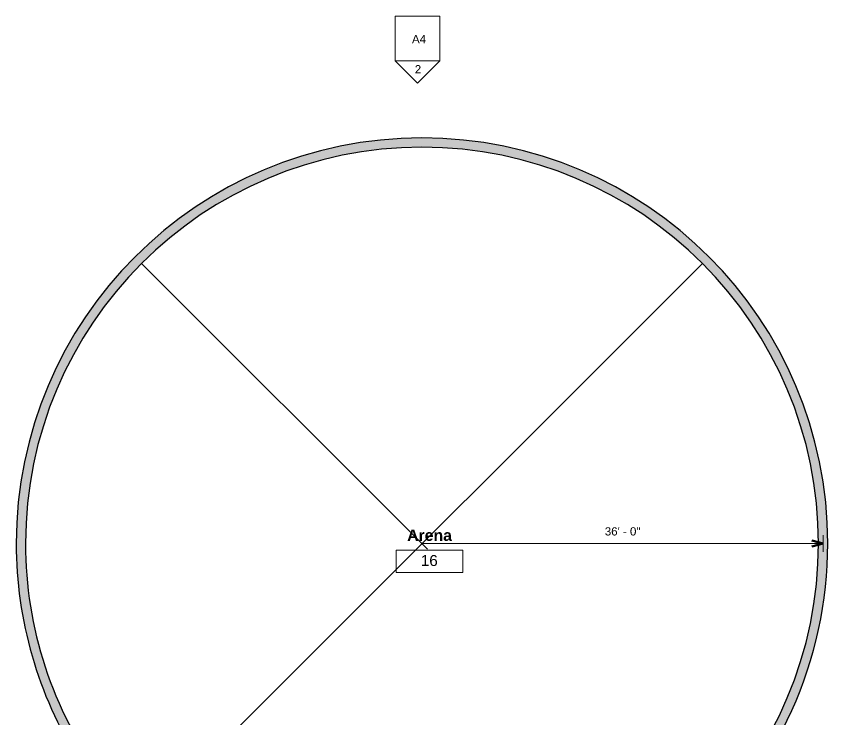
# Model space of a CAD drawing. Header units: inches. Extents: x -870 to 733, y -1250 to 961.
# Drawn here: x -431 to 443, y 204 to 961 of the extents above; entities that cross this region are included whole.
import ezdxf

# ---------------------------------------------------------------- set-up
doc = ezdxf.new("R2010")
doc.units = ezdxf.units.IN
doc.header["$MEASUREMENT"] = 0
for name, color, linetype, lineweight in [('A-ANNO-DIMS', 211, 'Continuous', 9), ('A-ANNO-DIMS-96', 211, 'Continuous', 9), ('A-AREA-IDEN', 2, 'Continuous', 9), ('A-DETL', 90, 'Continuous', 9), ('A-WALL', 113, 'Continuous', 13), ('A-WALL-PATT', 111, 'Continuous', 13), ('G-ANNO-SYMB', 111, 'Continuous', 9)]:
    doc.layers.add(name, color=color, linetype=linetype, lineweight=lineweight)
doc.styles.add('Arial', font='arial.ttf', dxfattribs={"height": 8.851796})
doc.styles.add('Arial_1', font='arial.ttf', dxfattribs={"height": 11.802395})
doc.styles.add('Arial_B', font='arialbd.ttf', dxfattribs={"height": 12.177074})
doc.dimstyles.new('Arrow_-_3_32__Arial', dxfattribs={"dimscale": 12, "dimtxt": 9, "dimasz": 1, "dimexe": 0.75, "dimexo": 0, "dimgap": 0.5, "dimtad": 1, "dimjust": 3, "dimdec": 5, "dimrnd": 0.03125, "dimzin": 1, "dimdsep": 46, "dimlunit": 4, "dimtxsty": 'Arial', "dimblk1": 'OPEN30', "dimblk2": 'OPEN30', "dimsah": 1, "dimcen": 0.09, "dimazin": 0, "dimtfac": 1, "dimtdec": 4, "dimtix": 1, "dimtmove": 0, "dimatfit": 2, "dimfxl": 1, "dimtvp": 1, "dimtfill": 1, "dimfrac": 2, "dimtolj": 1, "dimtzin": 0, "dimarcsym": 2})

# ---------------------------------------------------------------- blocks, each defined once
blk = doc.blocks.new('Elevation - Detail Number-164347-Level 1')
at = {"layer": 'G-ANNO-SYMB'}
for p, q in [((-0.25, -0.25), (-0.25, 0.25)), ((-0.25, 0.25), (0.25, 0.25)), ((0.25, 0.25), (0.25, -0.25)), ((0.25, -0.25), (-0.25, -0.25))]:
    blk.add_line(p, q, dxfattribs=at)
blk = doc.blocks.new('Elevation - Detail Number-164074-Level 1')
at = {"layer": 'G-ANNO-SYMB'}
for p, q in [((0, 0.25), (-0.25, 0)), ((0.25, 0), (0, 0.25)), ((-0.25, 0), (0.25, 0))]:
    blk.add_line(p, q, dxfattribs=at)
blk = doc.blocks.new('Room Tag - Room Tag-60376-Level 1')
at = {"layer": 'A-AREA-IDEN'}
for p, q in [((-0.375, -0.0625), (-0.375, -0.3125)), ((-0.375, -0.0625), (0.375, -0.0625)), ((0.375, -0.0625), (0.375, -0.3125)), ((-0.375, -0.3125), (0.375, -0.3125))]:
    blk.add_line(p, q, dxfattribs=at)
blk = doc.blocks.new('DIMBLOCK1-Level 1')
at = {"layer": 'A-ANNO-DIMS-96'}
for p, q in [((11.93, 398.96), (-0.07, 386.95)), ((11.93, 386.96), (-0.07, 398.95)), ((5.93, 392.95), (437.93, 393.19))]:
    blk.add_line(p, q, dxfattribs=at)
at = {"layer": 'A-ANNO-DIMS-96', "lineweight": 50}
for q in [(425.93, 396.4), (425.93, 389.97)]:
    blk.add_line((437.93, 393.19), q, dxfattribs=at)
at = {"layer": 'A-ANNO-DIMS-96'}
blk.add_arc((5.93, 392.95), 432, 358.83724, 1.22456, dxfattribs=at)
at = {"layer": 'A-ANNO-DIMS-96', "color": 0, "insert": (202.81, 410.54), "char_height": 8.852, "width": 45.8585, "attachment_point": 1, "rotation": 0.0309, "line_spacing_factor": 0.938532, "style": 'Arial', "bg_fill": 3, "box_fill_scale": 1.25, "bg_fill_color": 0, "bg_fill_transparency": 0}
blk.add_mtext('36\' - 0"', dxfattribs=at)
blk = doc.blocks.new('_Open30')
at = {"color": 0, "linetype": 'ByBlock', "lineweight": -2}
for p, q in [((-1, 0.268), (0, 0)), ((0, 0), (-1, -0.268)), ((0, 0), (-1, 0))]:
    blk.add_line(p, q, dxfattribs=at)

msp = doc.modelspace()

# ---------------------------------------------------------------- hatches: boundary and pattern name
at = {"layer": 'A-WALL-PATT'}
for points in [[(-421.069696, 392.954539), (-420.820765, 407.532792), (-420.074261, 422.094047), (-418.831054, 436.621327), (-417.092595, 451.097694), (-414.86091, 465.506268), (-412.138602, 479.830251), (-408.928844, 494.05294), (-405.235379, 508.157753), (-401.062513, 522.128244), (-396.415111, 535.948124), (-391.298593, 549.60128), (-385.718924, 563.071793), (-379.682609, 576.343957), (-373.196687, 589.402297), (-366.26872, 602.231588), (-358.906786, 614.816871), (-351.119467, 627.143473), (-342.915845, 639.197021), (-334.305484, 650.963461), (-325.298423, 662.429074), (-315.905164, 673.580492), (-306.13666, 684.404712), (-296.004299, 694.889115), (-285.519897, 705.021476), (-274.695676, 714.78998), (-263.544258, 724.183239), (-252.078645, 733.1903), (-240.312205, 741.800661), (-228.258657, 750.004283), (-215.932055, 757.791601), (-202.616126, 765.548094), (-190.517482, 772.081503), (-177.459141, 778.567425), (-164.186977, 784.60374), (-150.716464, 790.183409), (-137.063308, 795.299927), (-123.243428, 799.947329), (-109.272937, 804.120195), (-95.168124, 807.81366), (-80.830345, 811.045291), (-66.621453, 813.745726), (-52.212878, 815.977411), (-37.736512, 817.71587), (-23.209231, 818.959076), (-8.647976, 819.70558), (5.930277, 819.954512), (20.50853, 819.70558), (35.069786, 818.959076), (49.597066, 817.71587), (64.073433, 815.977411), (78.482007, 813.745726), (92.805989, 811.023418), (107.028679, 807.81366), (121.133491, 804.120195), (135.103982, 799.947329), (148.923863, 795.299927), (162.577019, 790.183409), (176.047532, 784.60374), (189.319696, 778.567425), (202.378036, 772.081503), (215.207327, 765.153536), (227.79261, 757.791601), (240.119212, 750.004283), (252.172759, 741.800661), (263.939199, 733.1903), (275.404813, 724.183239), (286.556231, 714.78998), (297.380451, 705.021476), (307.864854, 694.889115), (317.997215, 684.404712), (327.765719, 673.580492), (337.158978, 662.429074), (346.166039, 650.963461), (354.7764, 639.197021), (362.980022, 627.143473), (370.76734, 614.816871), (378.129275, 602.231588), (385.057242, 589.402297), (391.543164, 576.343957), (397.579479, 563.071793), (403.159148, 549.60128), (408.275666, 535.948124), (412.923067, 522.128244), (417.095933, 508.157753), (420.789399, 494.05294), (423.999157, 479.830251), (426.721465, 465.506268), (428.95315, 451.097694), (430.691609, 436.621327), (431.934815, 422.094047), (432.681319, 407.532792), (432.930251, 392.954539), (442.930251, 392.954539), (442.680938, 407.713838), (441.933285, 422.456296), (440.688145, 437.165093), (438.946938, 451.823444), (436.711652, 466.414625), (433.984835, 480.921986), (430.769601, 495.328976), (427.069618, 509.619154), (422.889107, 523.776215), (418.232838, 537.784007), (413.106125, 551.626546), (407.514816, 565.288037), (401.465293, 578.752892), (394.964457, 592.005748), (388.019725, 605.031483), (380.639023, 617.815235), (372.830771, 630.342416), (364.603879, 642.598733), (355.967734, 654.570202), (346.93219, 666.243163), (337.507557, 677.604296), (327.704588, 688.640639), (317.534468, 699.339599), (307.008803, 709.688967), (296.139601, 719.676936), (284.939265, 729.292109), (273.420575, 738.523514), (261.596674, 747.36062), (249.481053, 755.793341), (237.087536, 763.812056), (224.430264, 771.407617), (211.52368, 778.571356), (198.38251, 785.295098), (185.021748, 791.571174), (171.45664, 797.39242), (157.702664, 802.752195), (143.775512, 807.644384), (129.691076, 812.063404), (115.465427, 816.004214), (101.114797, 819.462316), (86.655559, 822.433765), (72.104212, 824.91517), (57.47736, 826.9037), (42.791691, 828.397087), (28.063963, 829.393626), (13.31098, 829.892179), (-1.450425, 829.892179), (-16.203408, 829.393626), (-30.931136, 828.397087), (-45.616805, 826.9037), (-60.243657, 824.91517), (-74.795004, 822.433765), (-89.254242, 819.462316), (-103.604873, 816.004214), (-117.830522, 812.063404), (-131.914957, 807.644384), (-145.842109, 802.752195), (-159.596086, 797.39242), (-173.161194, 791.571174), (-186.521955, 785.295098), (-199.663125, 778.571356), (-212.569709, 771.407617), (-225.226981, 763.812056), (-237.620498, 755.793341), (-249.736119, 747.36062), (-261.560021, 738.523514), (-273.078711, 729.292109), (-284.279046, 719.676936), (-295.148248, 709.688967), (-305.673913, 699.339599), (-315.844033, 688.640639), (-325.647002, 677.604296), (-335.071636, 666.243163), (-344.10718, 654.570202), (-352.743325, 642.598733), (-360.970217, 630.342416), (-368.778468, 617.815235), (-376.159171, 605.031483), (-383.103902, 592.005748), (-389.604738, 578.752892), (-395.654262, 565.288037), (-401.24557, 551.626546), (-406.372284, 537.784007), (-411.028552, 523.776215), (-415.209063, 509.619154), (-418.909047, 495.328976), (-422.124281, 480.921986), (-424.851097, 466.414625), (-427.086384, 451.823444), (-428.82759, 437.165093), (-430.072731, 422.456296), (-430.820384, 407.713838), (-431.069696, 392.954539)], [(68.795737, -39.49998), (82.716368, -37.24643), (96.557039, -34.544896), (110.303337, -31.398193), (123.940948, -27.809598), (137.45567, -23.782846), (150.833431, -19.322132), (164.060299, -14.432099), (177.122501, -9.117842), (191.045031, -2.881998), (202.698684, 2.760778), (215.186031, 9.312771), (227.455474, 16.264263), (231.954295, 22.536427), (236.847045, 28.506387), (242.113482, 34.149443), (247.731814, 39.442247), (253.678797, 44.3629), (259.929826, 48.891043), (266.459036, 53.007941), (273.239414, 56.69656), (280.242905, 59.94164), (287.440534, 62.729753), (294.80252, 65.049363), (305.349081, 74.650664), (315.576708, 84.591012), (325.474509, 94.859821), (335.031941, 105.446153), (344.238822, 116.33873), (353.085346, 127.525951), (361.56209, 138.995899), (369.703507, 150.804021), (377.370525, 162.734819), (384.685377, 174.978505), (391.596789, 187.454373), (398.097401, 200.149134), (404.180286, 213.049266), (409.838967, 226.141028), (415.067415, 239.410475), (419.860061, 252.843474), (424.211801, 266.425714), (428.117999, 280.14273), (431.574494, 293.97991), (434.577605, 307.922515), (437.124132, 321.955693), (439.211364, 336.064498), (440.837076, 350.2339), (441.999538, 364.448807), (442.69751, 378.694078), (442.930251, 392.954539), (432.930251, 392.954539), (432.681319, 378.376285), (431.934815, 363.81503), (430.691609, 349.28775), (428.95315, 334.811383), (426.721465, 320.402809), (423.999157, 306.078826), (420.789399, 291.856137), (417.095933, 277.751324), (412.923067, 263.780833), (408.275666, 249.960953), (403.159148, 236.307797), (397.579479, 222.837284), (391.543164, 209.56512), (385.057242, 196.50678), (378.129275, 183.677489), (370.76734, 171.092206), (362.980022, 158.765604), (354.7764, 146.712056), (346.166039, 134.945616), (337.158978, 123.480003), (327.765719, 112.328585), (317.997215, 101.504365), (307.864854, 91.019962), (297.380451, 80.887601), (286.556231, 71.119097), (275.404813, 61.725838), (263.939199, 52.718777), (252.172759, 44.108416), (240.119212, 35.904794), (227.79261, 28.117476), (215.207327, 20.755541), (202.378036, 13.827574), (189.319696, 7.341652), (176.047532, 1.305337), (162.577019, -4.274332), (148.923863, -9.39085), (135.103982, -14.038251), (121.133491, -18.211117), (107.028679, -21.904583), (92.805989, -25.114341), (78.482007, -27.836649), (64.073433, -30.068334), (49.597066, -31.806793), (35.069786, -33.049999), (20.50853, -33.796503), (5.930277, -34.045435), (18.563853, -34.26414), (31.182288, -34.919995), (43.770462, -36.012213), (56.313289, -37.539484)]]:
    msp.add_hatch(color=256, dxfattribs=at).paths.add_polyline_path(points, flags=0)
h = msp.add_hatch(color=256, dxfattribs=at)
h.paths.add_polyline_path([(-56.935182, -39.49998), (-44.452734, -37.539484), (-31.909907, -36.012213), (-19.321734, -34.919995), (-6.703298, -34.26414), (5.930277, -34.045435), (-8.520114, -33.800852), (-22.95395, -33.067384), (-37.354698, -31.845871), (-51.705858, -30.137713), (-65.990992, -27.944865), (-80.830345, -25.127474), (-94.297812, -22.115705), (-108.287071, -18.48607), (-122.145484, -14.385094), (-136.751923, -9.485375), (-149.406437, -4.788447), (-162.777746, 0.696231), (-175.955787, 6.630275), (-188.925461, 13.006886), (-193.864155, 4.301529), (-180.913132, -2.087886), (-167.758062, -8.045882), (-154.41331, -13.565954), (-140.893449, -18.642072), (-127.213246, -23.268694), (-113.387638, -27.440766), (-99.431726, -31.153732), (-85.36075, -34.403537), (-71.190077, -37.186633)], flags=0)
h.paths.add_polyline_path([(-225.176219, 22.065386), (-220.237525, 30.770742), (-232.048898, 38.419788), (-243.601816, 46.453872), (-254.883732, 54.86427), (-265.882394, 63.641847), (-276.585857, 72.77707), (-286.982496, 82.260019), (-297.06102, 92.080394), (-306.810484, 102.22753), (-316.220299, 112.690408), (-317.796491, 111.431854), (-314.658355, 105.700043), (-311.779841, 99.833552), (-309.166716, 93.844133), (-306.824215, 87.743785), (-297.514289, 78.486143), (-287.930458, 69.512357), (-278.081373, 60.830527), (-267.975924, 52.448489), (-257.623232, 44.37381), (-247.032644, 36.613779), (-236.213718, 29.175399)], flags=0)
h.paths.add_polyline_path([(-346.504477, 134.577448), (-338.683195, 140.822566), (-346.873229, 152.416261), (-354.673382, 164.275773), (-362.075035, 176.387997), (-369.070008, 188.739546), (-375.650571, 201.316772), (-381.809452, 214.105776), (-387.539844, 227.092424), (-392.835415, 240.262365), (-397.690313, 253.601045), (-402.099173, 267.093724), (-406.057123, 280.72549), (-409.559788, 294.48128), (-412.603299, 308.345892), (-415.184291, 322.304005), (-417.299912, 336.340193), (-418.947825, 350.438945), (-420.126208, 364.58468), (-420.833759, 378.761767), (-421.069696, 392.954539), (-431.069696, 392.954539), (-430.831901, 378.540077), (-430.118773, 364.141304), (-428.931089, 349.773888), (-427.270142, 335.453465), (-425.137739, 321.195622), (-422.536201, 307.015875), (-419.468359, 292.929655), (-415.937551, 278.952294), (-411.947622, 265.099002), (-407.502912, 251.384856), (-402.608259, 237.824782), (-397.268989, 224.433537), (-391.490915, 211.225695), (-385.280323, 198.21563), (-378.643974, 185.417501), (-371.589089, 172.845237), (-364.123346, 160.512519), (-357.72915, 156.065482), (-351.027962, 150.804021), (-345.696996, 146.181041), (-340.09328, 140.771767), (-347.110663, 135.406347), (-346.807813, 134.991719)], flags=0)

# ---------------------------------------------------------------- linework, layer by layer
at = {"layer": 'A-DETL'}
for p, q in [((5.930277, 392.954539), (-296.004299, 694.889115)), ((-295.988711, 91.03555), (307.864854, 694.889115))]:
    msp.add_line(p, q, dxfattribs=at)
at = {"layer": 'A-WALL', "lineweight": 30}
for radius, start, end in [(436.999973, 360, 180), (426.999973, 0, 180), (436.999973, 180, 212.134188708), (426.999973, 180, 216.190583853), (426.999973, 270, 0), (436.999973, 311.378849616, 360)]:
    msp.add_arc((5.930277, 392.954539), radius, start, end, dxfattribs=at)

# ---------------------------------------------------------------- block references
at = {"layer": 'A-AREA-IDEN', "xscale": 95.99999999999994, "yscale": 95.99999999999994, "zscale": 95.99999999999994}
msp.add_blockref('Room Tag - Room Tag-60376-Level 1', (14.049347, 391.819811), dxfattribs=at)
at = {"layer": 'G-ANNO-SYMB', "xscale": 95.99999999999994, "yscale": 95.99999999999994, "zscale": 95.99999999999994}
msp.add_blockref('Elevation - Detail Number-164347-Level 1', (1.15282, 937.133581), dxfattribs=at)
at = {"layer": 'G-ANNO-SYMB', "extrusion": (0, 0, -1), "xscale": 95.99999999999994, "yscale": 95.99999999999994, "zscale": 95.99999999999994, "rotation": 180}
msp.add_blockref('Elevation - Detail Number-164074-Level 1', (-1.15282, 913.133581), dxfattribs=at)

# ---------------------------------------------------------------- texts
at = {"layer": 'A-AREA-IDEN', "attachment_point": 2, "line_spacing_factor": 0.938532}
for s, insert, char_height, width, style in [('Arena', (14.060055, 408.068997), 12.1770744, 55.44, 'Arial_B'), ('16', (13.774023, 380.626721), 11.8023952, 21.888, 'Arial_1')]:
    msp.add_mtext(s, dxfattribs=dict(at, insert=insert, char_height=char_height, width=width, style=style))

# ---------------------------------------------------------------- next in the draw order: texts
at = {"layer": 'G-ANNO-SYMB', "attachment_point": 2, "line_spacing_factor": 0.938532, "style": 'Arial', "bg_fill": 3, "box_fill_scale": 1.25, "bg_fill_color": 0, "bg_fill_transparency": 0}
for s, insert, char_height, width in [('A4', (2.750389, 940.947014), 8.8517964, 18.036), ('2', (1.670808, 908.445019), 8.851796, 8.208)]:
    msp.add_mtext(s, dxfattribs=dict(at, insert=insert, char_height=char_height, width=width))

# ---------------------------------------------------------------- next in the draw order: dimensions: what is measured, and where the dimension line sits
at = {"layer": 'A-ANNO-DIMS'}
dim = msp.add_radius_dim(center=(5.930277, 392.954539), mpoint=(437.930188, 393.187515), dimstyle='Arrow_-_3_32__Arial', override={"dimpost": '<>'}, dxfattribs=at)
dim.commit()
dim.dimension.update_dxf_attribs({"geometry": 'DIMBLOCK1-Level 1', "text_midpoint": (215.924559, 403.590297)})

doc.saveas('drawing.dxf')
